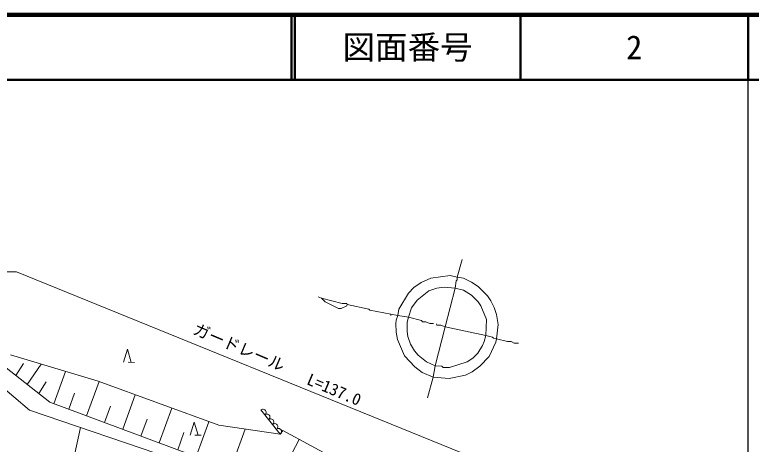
# Model space of a CAD drawing. Units: millimetres, scale not verified. Extents: x -166251861 to 680000, y 20000 to 153676748.
# Drawn here: x 466175 to 579500, y 313954 to 380000 of the extents above; entities that cross this region are included whole.
import ezdxf
from ezdxf.enums import TextEntityAlignment as Align

# ---------------------------------------------------------------- set-up
doc = ezdxf.new("R2010")
doc.units = ezdxf.units.MM
doc.header["$LTSCALE"] = 1000
for name, color, linetype, lineweight in [('M-BGD', 7, 'Continuous', 13), ('M-STR-HTXT', 7, 'Continuous', 13), ('M-TTL', 2, 'Continuous', 140), ('M-TTL-BAND', 7, 'Continuous', 25), ('M-TTL-LINE', 7, 'Continuous', 50)]:
    doc.layers.add(name, color=color, linetype=linetype, lineweight=lineweight)
doc.layers.add('M-TTL-TXT', color=7, linetype='Continuous')
doc.styles.add('ＭＳ ゴシック', font='')
doc.styles.get('ＭＳ ゴシック').set_extended_font_data('MS Gothic')

# ---------------------------------------------------------------- blocks, each defined once
blk = doc.blocks.new('針葉樹林')
at = {"color": 7, "linetype": 'Continuous', "lineweight": 13}
for p, q in [((-0.6, -1), (0, 1)), ((0, 1), (0.6, -1)), ((0.1, -1), (1.1, -1))]:
    blk.add_line(p, q, dxfattribs=at)

msp = doc.modelspace()

# ---------------------------------------------------------------- linework, layer by layer
at = {"layer": 'M-BGD'}
for p, q in [((535035, 342364), (534273, 339655)), ((532410, 332035), (533934, 337961)), ((512852, 336607), (513360, 336437)), ((524028, 333982), (525129, 333728)), ((524028, 333982), (524028, 333728)), ((525129, 333728), (526738, 333474)), ((532410, 332035), (530886, 326023)), ((532410, 332035), (538676, 330680)), ((479033, 323648), (465548, 327720)), ((466330, 324521), (467523, 326392)), ((468435, 319208), (460424, 326018)), ((464846, 325685), (471573, 320410)), ((468090, 323141), (470268, 326294)), ((530886, 326023), (530548, 324245)), ((472188, 320182), (474002, 325167)), ((530548, 324245), (529701, 321113)), ((469867, 321747), (471019, 323556)), ((477231, 318314), (479156, 323603)), ((497559, 316872), (479033, 323648)), ((474486, 319331), (475384, 321799)), ((482785, 316256), (484718, 321568)), ((471573, 320410), (500947, 309528)), ((480007, 317285), (480928, 319819)), ((490465, 311731), (468435, 319208)), ((488406, 314174), (490348, 319509)), ((507038, 315520), (504056, 319226)), ((485594, 315216), (486540, 317815)), ((494095, 312066), (496045, 317425)), ((473914, 305996), (476319, 316532)), ((507038, 315520), (497559, 316872)), ((499391, 310104), (501642, 316289)), ((491249, 313121), (492219, 315786)), ((507422, 316071), (507038, 315520)), ((525314, 306457), (507422, 316071)), ((505888, 307110), (509960, 314707))]:
    msp.add_line(p, q, dxfattribs=at)
for points in [[(534273, 339655), (533172, 339909), (530209, 339485), (528685, 338808), (527584, 338046), (526738, 337199), (525298, 334744), (525129, 333728)], [(533934, 337961), (534104, 339062), (534273, 339231), (534273, 339655)], [(534273, 339655), (535204, 339485), (536474, 338893), (537490, 338215), (538930, 336776), (539438, 336014), (539946, 334998), (540284, 333897), (540538, 332373), (540284, 330172)], [(526738, 333474), (527246, 334913), (528092, 336099), (529870, 337538), (531140, 337961), (532241, 338131), (533934, 337961)], [(533934, 337961), (535204, 337623), (536474, 336861), (537490, 335845), (537914, 335252), (538760, 333135), (538676, 330680)], [(513360, 336437), (516578, 335591), (517255, 335591), (517340, 335421)], [(513360, 336437), (513953, 335845), (515985, 334829), (516408, 334829), (517255, 335252), (517340, 335421)], [(517340, 335421), (520642, 334744), (520811, 334575), (524028, 333982)], [(525129, 333728), (524875, 333051), (524790, 332543), (524875, 331188), (525044, 330087), (526145, 327547), (527754, 325854), (528854, 325007), (530548, 324245)], [(526738, 333474), (526568, 332712), (526568, 331273), (526653, 330511), (527076, 329325), (527669, 328309), (528262, 327632), (529532, 326616), (530886, 326023)], [(526738, 333474), (528770, 332966), (528939, 332797), (529447, 332797), (530040, 332543), (530632, 332543)], [(531056, 332458), (531140, 332289), (531733, 332289), (532410, 332035)], [(540284, 330172), (540200, 329664), (539184, 327463), (537744, 325939), (536559, 325092), (535543, 324584), (533003, 324076), (530548, 324245)], [(538676, 330680), (538422, 329749), (538168, 329156), (537406, 327971), (536644, 327209), (535797, 326616), (533088, 325769), (532072, 325769), (531902, 325939), (530886, 326023)], [(538676, 330680), (539692, 330426), (539861, 330257), (540284, 330172)], [(540284, 330172), (541978, 329749), (542570, 329749), (542994, 329495), (543671, 329495)]]:
    msp.add_lwpolyline(points, dxfattribs=at)
for centre in [(504373, 318870), (504969, 318129), (505566, 317388), (506162, 316647), (506759, 315905)]:
    msp.add_arc(centre, 476, 305.96532, 131.6704, dxfattribs=at)
at = {"layer": 'M-STR-HTXT'}
for p in [(436665, 340476), (554327, 304800)]:
    msp.add_line(p, (466449, 340476), dxfattribs=at)
at = {"layer": 'M-TTL'}
msp.add_line((680000, 380000), (40000, 380000), dxfattribs=at)
at = {"layer": 'M-TTL-BAND'}
msp.add_line((579000, 20000), (579000, 370000), dxfattribs=at)
at = {"layer": 'M-TTL-LINE'}
for p, q in [((508747, 380000), (508747, 370000)), ((509247, 380000), (509247, 370000)), ((543997, 380000), (543997, 370000)), ((579000, 380000), (579000, 370000)), ((40000, 370000), (680000, 370000))]:
    msp.add_line(p, q, dxfattribs=at)

# ---------------------------------------------------------------- block references
at = {"layer": 'M-BGD', "xscale": 1000, "yscale": 1000, "rotation": 359.23206}
for p in [(483522, 327554), (493791, 316358)]:
    msp.add_blockref('針葉樹林', p, dxfattribs=at)

# ---------------------------------------------------------------- texts
at = {"layer": 'M-STR-HTXT', "style": 'ＭＳ ゴシック'}
msp.add_text('ガードレール', height=1833, rotation=337, dxfattribs=at).set_placement((493232, 330468), align=Align.BOTTOM_LEFT)
msp.add_text('L=137.0', height=1833, rotation=337, dxfattribs=at).set_placement((514754, 321019), align=Align.BOTTOM_CENTER)
at = {"layer": 'M-TTL-TXT', "style": 'ＭＳ ゴシック'}
for s, p in [('図面番号', (526622, 375000)), ('2', (561497, 375000))]:
    msp.add_text(s, height=3666, dxfattribs=at).set_placement(p, align=Align.MIDDLE_CENTER)

doc.saveas('drawing.dxf')
